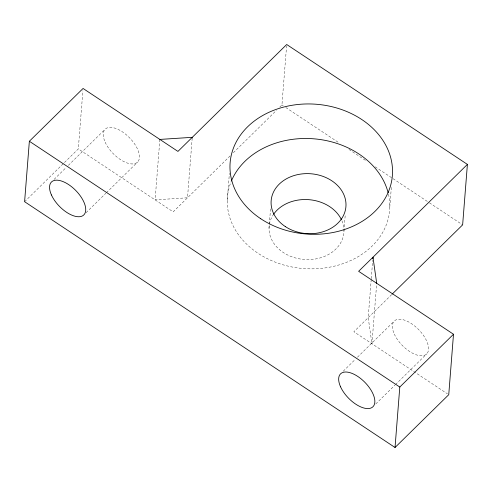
<?xml version="1.0" encoding="UTF-8"?>
<svg xmlns="http://www.w3.org/2000/svg" width="492" height="492" viewBox="0 0 492 492"><rect width="100%" height="100%" fill="white"/><g stroke="black" fill="none" stroke-linecap="round" stroke-linejoin="round"><path stroke-width="0.37" stroke-dasharray="2.46 1.84" d="M24.6 201.702L78.308 148.91L82.89 90.756M159.863 139.421L155.109 199.869L187.501 197.784L192.255 137.329M227.267 200.349L229.395 173.313M269.032 228.042L269.272 224.998M269.333 224.235L270.594 208.233M279.757 107.102L281.941 104.956L286.578 46.033M343.963 231.105L345.279 214.34M371.214 279.419L368.201 317.678L371.946 343.748L376.706 283.3M371.269 278.656L372.715 260.293M389.805 206.991L391.398 186.714M54.095 179.395L66.156 167.544M68.345 165.392L105.067 129.298M86.106 212.667L105.835 193.27M106.383 192.735L137.625 162.028M230.084 155.927L173.178 211.861L78.308 148.91M233.356 152.711L276.486 110.319M391.675 294.61L353.877 331.756L447.468 393.852M343.219 371.232L355.273 359.381M357.469 357.229L394.19 321.135M375.777 403.963L394.959 385.113M395.507 384.572L426.742 353.865M281.941 104.956L283.22 105.805M285.772 107.496L339.406 143.086M348.988 149.439L366.226 160.878M375.168 166.813L392.407 178.252M393.046 178.676L428.803 202.397M429.442 202.821L462.64 224.856M343.92 229.143A37.509 30 4.5 0 1 305.089 259.542A37.509 30 4.5 0 1 269.321 224.782M269.432 224.137A37.509 30 4.5 0 1 273.158 214.93M341.903 220.748A37.509 30 4.5 0 1 343.871 228.485M388.489 194.223A81.371 65.067 4.5 0 1 303.269 268.527A81.371 65.067 4.5 0 1 231.135 181.597M394.276 334.025A23.081 11.384 45.5 0 0 425.574 354.793A23.081 11.384 45.5 0 0 411.552 323.687A23.081 11.384 45.5 0 0 394.276 334.025M105.153 142.188A23.081 11.384 45.5 0 0 136.45 162.957A23.081 11.384 45.5 0 0 122.434 131.85A23.081 11.384 45.5 0 0 105.153 142.188"/><path stroke-width="0.74" d="M29.36 141.253L24.6 201.702L395.033 447.492L448.747 394.701L453.501 334.252L358.637 271.307L467.4 164.402L286.701 44.508L177.938 151.407L83.068 88.462L29.36 141.253L399.793 387.044L395.033 447.492M372.838 258.761L372.961 257.23L376.706 283.3M467.4 164.402L462.64 224.856L392.222 294.068M399.793 387.044L453.501 334.252M159.863 139.421L192.255 137.329M273.54 214.358A37.509 30 4.5 0 1 308.718 199.66A37.509 30 4.5 0 1 341.337 219.506M231.412 180.927A81.371 65.067 4.5 0 1 313.355 138.775A81.371 65.067 4.5 0 1 388.151 192.821M260.766 218.749A81.371 65.067 4.5 0 0 391.663 180.915A81.371 65.067 4.5 0 0 281.332 107.711A81.371 65.067 4.5 0 0 260.766 218.749M51.445 194.98A23.081 11.384 45.5 0 0 82.742 215.748A23.081 11.384 45.5 0 0 68.726 184.641A23.081 11.384 45.5 0 0 51.445 194.98M340.562 386.817A23.081 11.384 45.5 0 0 371.86 407.585A23.081 11.384 45.5 0 0 357.844 376.478A23.081 11.384 45.5 0 0 340.562 386.817M285.262 226.541A37.509 30 4.5 0 0 345.599 209.1A37.509 30 4.5 0 0 294.745 175.355A37.509 30 4.5 0 0 285.262 226.541"/></g></svg>
